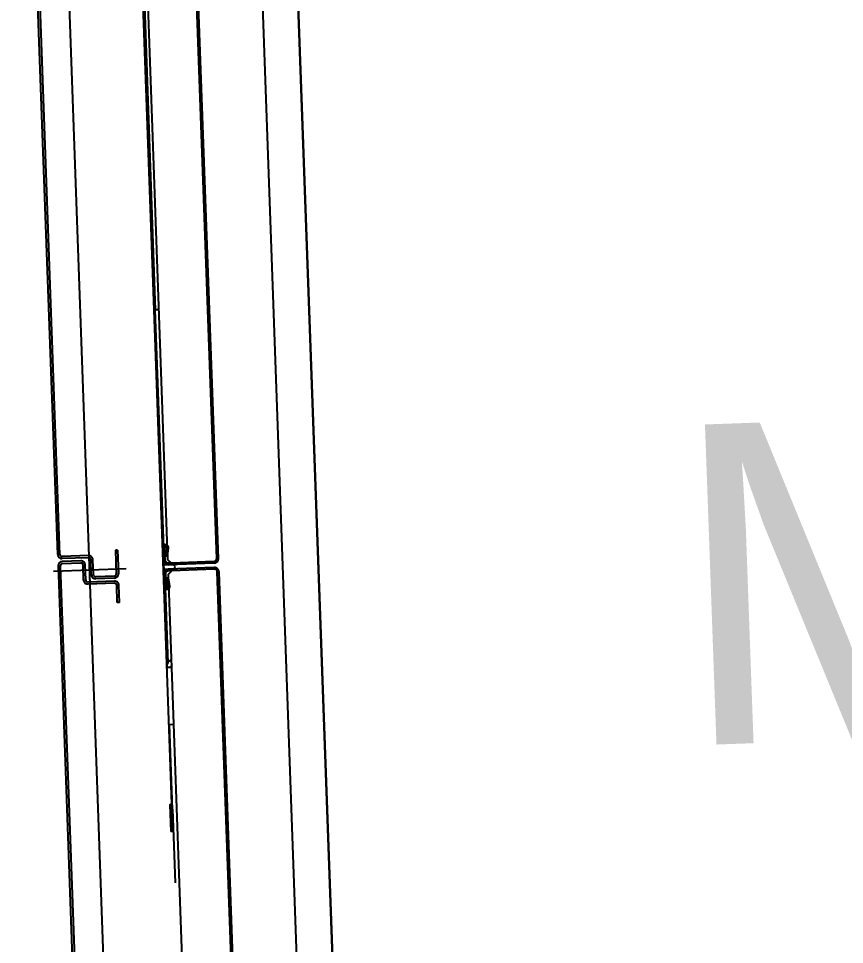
# Model space of a CAD drawing. Header units: millimetres. Extents: x 8884 to 18446, y 10737 to 16556.
# Drawn here: x 11166.05 to 11194.96, y 15401.4 to 15433.78 of the extents above; entities that cross this region are included whole.
import ezdxf

# ---------------------------------------------------------------- set-up
doc = ezdxf.new("R2010")
doc.units = ezdxf.units.MM
doc.linetypes.add('CACHE', pattern=[9.525, 6.35, -3.175])
doc.layers.add('CONCRETE', color=7, linetype='Continuous')
doc.layers.add('ZMATERIEL', color=7, linetype='Continuous')
doc.layers.add('Yazı', color=5, linetype='Continuous', lineweight=15)
doc.styles.get("Standard").update_dxf_attribs({"font": 'arial.ttf'})

msp = doc.modelspace()

# ---------------------------------------------------------------- linework, layer by layer
at = {"color": 252, "linetype": 'Continuous'}
for p, q in [((11177.981, 15374.563, 84.487), (11175.016, 15457.009, 84.487)), ((11175.016, 15457.009, 84.487), (11177.981, 15374.563, 84.487))]:
    msp.add_line(p, q, dxfattribs=at)
at = {"layer": 'CONCRETE', "color": 252, "linetype": 'CACHE', "ltscale": 10}
msp.add_line((11170.04, 15372.776, 84.487), (11166.788, 15463.218, 84.487), dxfattribs=at)
at = {"layer": 'ZMATERIEL', "color": 252}
for p, q in [((11178.197, 15368.566, 84.487), (11174.872, 15461.007, 84.487)), ((11169.467, 15460.212, 84.487), (11170.808, 15422.936, 84.487)), ((11171.279, 15414.848, 84.487), (11169.637, 15460.518, 84.487)), ((11173.767, 15456.964, 84.487), (11176.732, 15374.518, 84.487)), ((11169.75, 15453.743, 84.487), (11170.835, 15423.587, 84.487)), ((11172.988, 15414.894, 84.487), (11171.587, 15453.849, 84.487)), ((11173.048, 15414.896, 84.487), (11171.647, 15453.851, 84.487)), ((11170.965, 15423.592, 84.487), (11170.835, 15423.587, 84.487)), ((11171.145, 15414.953, 84.487), (11170.835, 15423.587, 84.487)), ((11170.808, 15422.936, 84.487), (11171.406, 15406.321, 84.487)), ((11171.115, 15414.827, 84.487), (11171.099, 15415.267, 84.487)), ((11171.115, 15414.827, 84.487), (11171.099, 15415.267, 84.487)), ((11171.175, 15414.829, 84.487), (11171.159, 15415.269, 84.487)), ((11171.199, 15414.98, 84.487), (11171.238, 15415.265, 84.487)), ((11171.265, 15415.224, 84.487), (11171.233, 15415.228, 84.487)), ((11171.293, 15415.22, 84.487), (11171.233, 15415.228, 84.487)), ((11171.259, 15414.972, 84.487), (11171.298, 15415.256, 84.487)), ((11171.259, 15414.972, 84.487), (11171.199, 15414.98, 84.487)), ((11171.435, 15414.678, 84.487), (11171.135, 15414.667, 84.487)), ((11171.141, 15414.518, 84.487), (11171.135, 15414.667, 84.487)), ((11171.153, 15414.733, 84.487), (11171.155, 15414.668, 84.487)), ((11171.398, 15414.737, 84.487), (11171.278, 15414.733, 84.487)), ((11171.538, 15414.607, 84.487), (11171.279, 15414.848, 84.487)), ((11172.894, 15414.731, 84.487), (11171.28, 15414.673, 84.487)), ((11172.9, 15414.581, 84.487), (11171.286, 15414.523, 84.487)), ((11171.297, 15414.348, 84.487), (11171.538, 15414.607, 84.487)), ((11172.892, 15414.791, 84.487), (11171.398, 15414.737, 84.487)), ((11171.132, 15414.357, 84.487), (11171.147, 15413.917, 84.487)), ((11171.132, 15414.357, 84.487), (11171.147, 15413.917, 84.487)), ((11171.141, 15414.518, 84.487), (11171.466, 15414.529, 84.487)), ((11171.161, 15414.518, 84.487), (11171.163, 15414.454, 84.487)), ((11171.191, 15414.359, 84.487), (11171.207, 15413.92, 84.487)), ((11171.191, 15414.359, 84.487), (11171.207, 15413.92, 84.487)), ((11171.296, 15414.223, 84.487), (11171.237, 15414.213, 84.487)), ((11171.296, 15414.223, 84.487), (11171.237, 15414.213, 84.487)), ((11171.408, 15414.467, 84.487), (11171.288, 15414.463, 84.487)), ((11171.408, 15414.467, 84.487), (11171.288, 15414.463, 84.487)), ((11171.346, 15413.938, 84.487), (11171.296, 15414.223, 84.487)), ((11172.939, 15368.678, 84.487), (11171.297, 15414.348, 84.487)), ((11171.37, 15414.466, 84.487), (11171.372, 15414.428, 84.487)), ((11172.902, 15414.521, 84.487), (11171.408, 15414.467, 84.487)), ((11174.406, 15375.47, 84.487), (11173.005, 15414.425, 84.487)), ((11174.466, 15375.472, 84.487), (11173.065, 15414.427, 84.487)), ((11171.237, 15414.213, 84.487), (11171.287, 15413.928, 84.487)), ((11171.287, 15413.928, 84.487), (11171.237, 15414.213, 84.487)), ((11171.339, 15413.977, 84.487), (11171.28, 15413.966, 84.487)), ((11171.31, 15413.972, 84.487), (11171.28, 15413.966, 84.487)), ((11171.185, 15413.848, 84.487), (11171.278, 15411.253, 84.487)), ((11171.234, 15411.094, 84.487), (11171.414, 15411.1, 84.487)), ((11171.306, 15409.095, 84.487), (11171.486, 15409.101, 84.487)), ((11171.45, 15405.788, 84.487), (11171.331, 15409.096, 84.487)), ((11171.356, 15406.294, 84.487), (11171.381, 15406.32, 84.487)), ((11171.391, 15405.345, 84.487), (11171.356, 15406.294, 84.487)), ((11171.381, 15406.32, 84.487), (11171.43, 15406.322, 84.487)), ((11171.416, 15405.321, 84.487), (11171.381, 15406.32, 84.487)), ((11171.437, 15406.131, 84.487), (11171.53, 15403.559, 84.487))]:
    msp.add_line(p, q, dxfattribs=at)
at = {"layer": 'ZMATERIEL', "color": 252, "linetype": 'Continuous'}
for p, q in [((11167.42, 15415.034, 84.487), (11166.048, 15453.184, 84.487)), ((11167.495, 15415.037, 84.487), (11166.123, 15453.187, 84.487)), ((11168.497, 15414.998, 84.487), (11167.572, 15414.965, 84.487)), ((11168.499, 15414.923, 84.487), (11167.575, 15414.89, 84.487)), ((11169.516, 15415.185, 84.487), (11169.441, 15415.182, 84.487)), ((11169.441, 15415.182, 84.487), (11169.47, 15414.357, 84.487)), ((11169.516, 15415.185, 84.487), (11169.545, 15414.36, 84.487)), ((11167.434, 15414.634, 84.487), (11168.833, 15375.735, 84.487)), ((11167.509, 15414.637, 84.487), (11168.908, 15375.737, 84.487)), ((11168.228, 15414.813, 84.487), (11167.579, 15414.79, 84.487)), ((11168.231, 15414.738, 84.487), (11167.581, 15414.715, 84.487)), ((11168.327, 15414.141, 84.487), (11168.309, 15414.666, 84.487)), ((11168.402, 15414.144, 84.487), (11168.384, 15414.669, 84.487)), ((11168.596, 15414.326, 84.487), (11168.577, 15414.851, 84.487)), ((11168.671, 15414.329, 84.487), (11168.652, 15414.853, 84.487)), ((11167.27, 15414.453, 84.487), (11169.81, 15414.545, 84.487)), ((11169.398, 15414.28, 84.487), (11168.749, 15414.256, 84.487)), ((11169.407, 15414.03, 84.487), (11168.47, 15413.996, 84.487)), ((11169.404, 15414.105, 84.487), (11168.48, 15414.072, 84.487)), ((11169.401, 15414.205, 84.487), (11168.751, 15414.181, 84.487)), ((11169.506, 15413.358, 84.487), (11169.485, 15413.958, 84.487)), ((11169.581, 15413.361, 84.487), (11169.56, 15413.96, 84.487)), ((11169.581, 15413.361, 84.487), (11169.506, 15413.358, 84.487))]:
    msp.add_line(p, q, dxfattribs=at)
at = {"layer": 'ZMATERIEL', "color": 252}
for centre, radius, start, end in [((11171.199, 15415.27, 84.487), 0.1, 48.6357, 182.0597), ((11171.199, 15415.27, 84.487), 0.1, 134.7249, 182.0597), ((11171.199, 15415.27, 84.487), 0.04, 352.1501, 182.0597), ((11171.199, 15415.27, 84.487), 0.1, 352.1501, 48.6357), ((11171.43, 15414.963, 84.487), 0.285, 182.0597, 272.0597), ((11172.888, 15414.891, 84.487), 0.1, 272.0597, 2.0597), ((11172.888, 15414.891, 84.487), 0.16, 272.0597, 2.0597), ((11171.275, 15414.833, 84.487), 0.16, 182.0597, 272.0597), ((11171.275, 15414.833, 84.487), 0.16, 182.0597, 272.0597), ((11171.275, 15414.833, 84.487), 0.1, 182.0597, 262.2357), ((11171.275, 15414.833, 84.487), 0.1, 182.0597, 272.0597), ((11172.905, 15414.421, 84.487), 0.16, 2.0597, 92.0597), ((11171.291, 15414.363, 84.487), 0.16, 92.0597, 182.0597), ((11171.291, 15414.363, 84.487), 0.16, 92.0597, 182.0597), ((11171.291, 15414.363, 84.487), 0.1, 92.0597, 182.0597), ((11171.291, 15414.363, 84.487), 0.1, 92.0597, 182.0597), ((11172.905, 15414.421, 84.487), 0.1, 2.0597, 92.0597), ((11171.247, 15413.921, 84.487), 0.1, 182.0597, 315.3869), ((11171.247, 15413.921, 84.487), 0.1, 182.0597, 315.3869), ((11171.247, 15413.921, 84.487), 0.04, 182.0597, 9.828), ((11171.247, 15413.921, 84.487), 0.04, 182.0597, 9.828), ((11171.247, 15413.921, 84.487), 0.1, 315.3869, 9.828), ((11171.519, 15411.104, 84.487), 0.285, 113.8723, 182.0597), ((11171.519, 15411.104, 84.487), 0.135, 143.7254, 182.0597)]:
    msp.add_arc(centre, radius, start, end, dxfattribs=at)
at = {"layer": 'ZMATERIEL', "color": 252, "linetype": 'Continuous'}
for centre, radius, start, end in [((11167.57, 15415.04, 84.487), 0.15, 182.0597, 272.0597), ((11167.57, 15415.04, 84.487), 0.075, 182.0597, 272.0597), ((11168.502, 15414.848, 84.487), 0.15, 2.0597, 92.0597), ((11168.502, 15414.848, 84.487), 0.075, 2.0597, 92.0597), ((11167.584, 15414.64, 84.487), 0.15, 92.0597, 182.0597), ((11167.584, 15414.64, 84.487), 0.075, 92.0597, 182.0597), ((11168.234, 15414.663, 84.487), 0.15, 2.0597, 92.0597), ((11168.234, 15414.663, 84.487), 0.075, 2.0597, 92.0597), ((11168.746, 15414.331, 84.487), 0.15, 182.0597, 272.0597), ((11168.746, 15414.331, 84.487), 0.075, 182.0597, 272.0597), ((11169.395, 15414.355, 84.487), 0.075, 272.0597, 2.0597), ((11169.395, 15414.355, 84.487), 0.15, 272.0597, 2.0597), ((11168.477, 15414.147, 84.487), 0.15, 182.0597, 272.0597), ((11168.477, 15414.147, 84.487), 0.075, 182.0597, 272.0597), ((11169.41, 15413.955, 84.487), 0.15, 2.0597, 92.0597), ((11169.41, 15413.955, 84.487), 0.075, 2.0597, 92.0597)]:
    msp.add_arc(centre, radius, start, end, dxfattribs=at)

# ---------------------------------------------------------------- texts
at = {"layer": 'Yazı'}
msp.add_text('Monşarj', height=11.2, rotation=2.0597, dxfattribs=at).set_placement((11189.193, 15408.344, 250.387))

doc.saveas('drawing.dxf')
